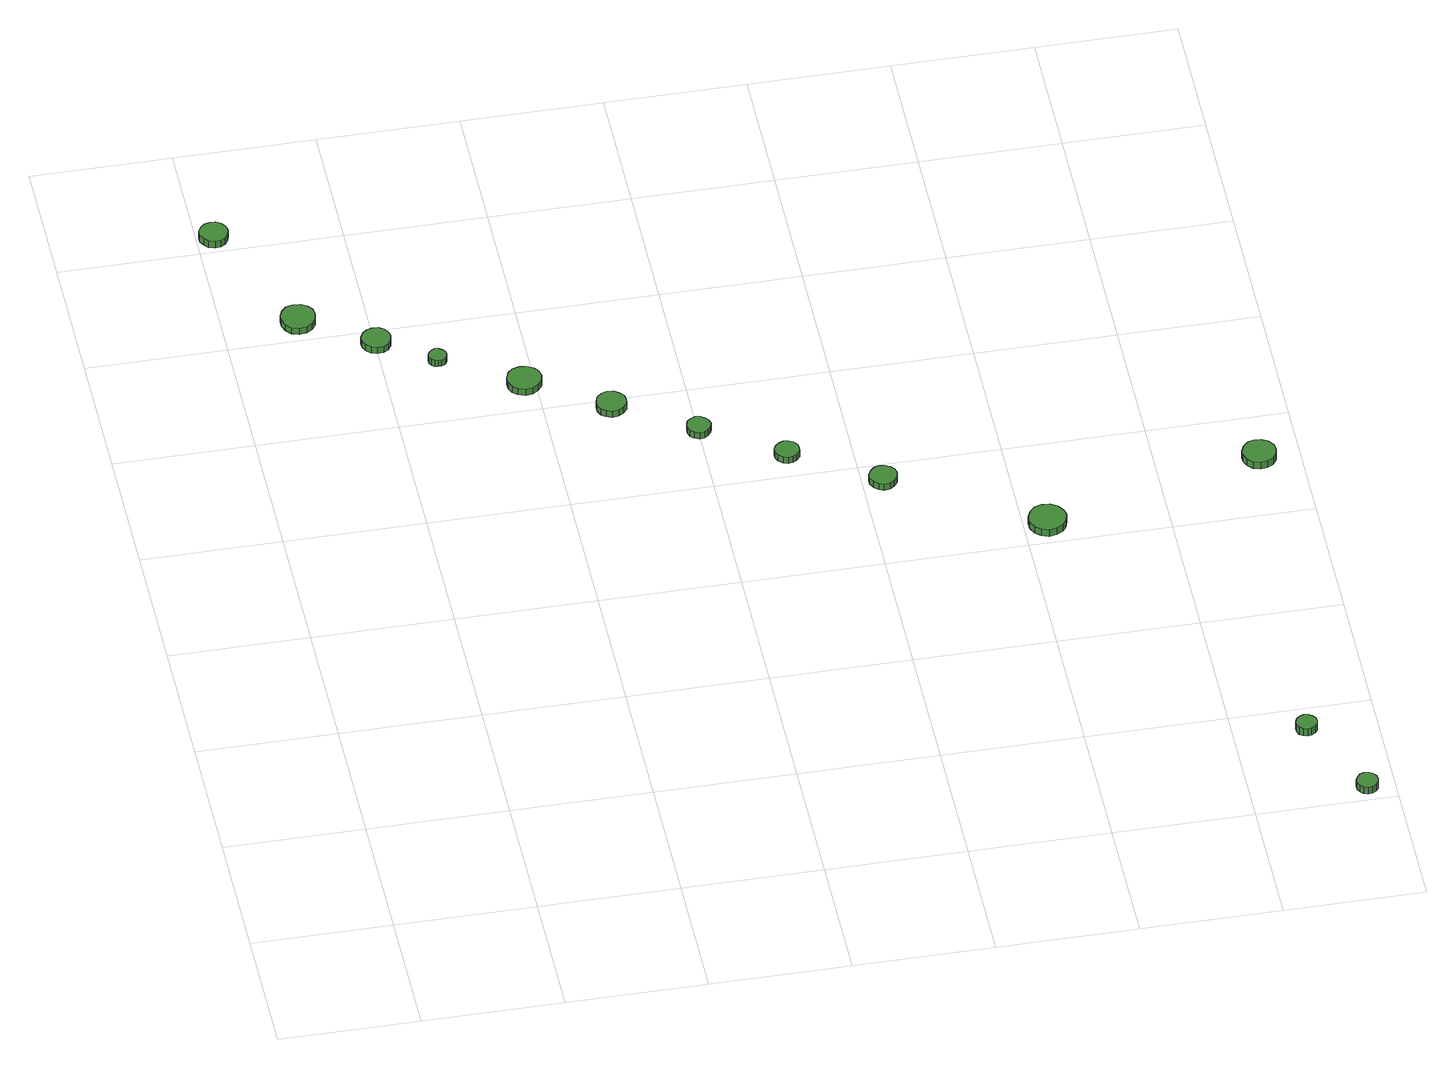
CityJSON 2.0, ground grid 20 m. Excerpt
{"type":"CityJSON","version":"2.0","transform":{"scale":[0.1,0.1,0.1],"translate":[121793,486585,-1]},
"CityObjects":{
"tree1":{"type":"SolitaryVegetationObject","attributes":{"function":"something"},"geometry":[{"type":"MultiSurface","lod":"1","boundaries":[[[0,1,2,3,4,5,6,7,8,9,10,11,12,13,14]],[[15,16,17,18,19,20,21,22,23,24,25,26,27,28,29]],[[0,29,28,1]],[[1,28,27,2]],[[2,27,26,3]],[[3,26,25,4]],[[4,25,24,5]],[[5,24,23,6]],[[6,23,22,7]],[[7,22,21,8]],[[8,21,20,9]],[[9,20,19,10]],[[10,19,18,11]],[[11,18,17,12]],[[12,17,16,13]],[[13,16,15,14]],[[14,15,29,0]]]}]},
"tree2":{"type":"SolitaryVegetationObject","attributes":{"function":"something"},"geometry":[{"type":"MultiSurface","lod":"1","boundaries":[[[30,31,32,33,34,35,36,37,38,39,40,41,42,43,44]],[[45,46,47,48,49,50,51,52,53,54,55,56,57,58,59]],[[30,59,58,31]],[[31,58,57,32]],[[32,57,56,33]],[[33,56,55,34]],[[34,55,54,35]],[[35,54,53,36]],[[36,53,52,37]],[[37,52,51,38]],[[38,51,50,39]],[[39,50,49,40]],[[40,49,48,41]],[[41,48,47,42]],[[42,47,46,43]],[[43,46,45,44]],[[44,45,59,30]]]}]},
"tree3":{"type":"SolitaryVegetationObject","attributes":{"function":"something"},"geometry":[{"type":"MultiSurface","lod":"1","boundaries":[[[60,61,62,63,64,65,66,67,68,69,70,71,72,73,74]],[[75,76,77,78,79,80,81,82,83,84,85,86,87,88,89]],[[60,89,88,61]],[[61,88,87,62]],[[62,87,86,63]],[[63,86,85,64]],[[64,85,84,65]],[[65,84,83,66]],[[66,83,82,67]],[[67,82,81,68]],[[68,81,80,69]],[[69,80,79,70]],[[70,79,78,71]],[[71,78,77,72]],[[72,77,76,73]],[[73,76,75,74]],[[74,75,89,60]]]}]},
"tree4":{"type":"SolitaryVegetationObject","attributes":{"function":"something"},"geometry":[{"type":"MultiSurface","lod":"1","boundaries":[[[90,91,92,93,94,95,96,97,98,99,100,101,102,103,104]],[[105,106,107,108,109,110,111,112,113,114,115,116,117,118,119]],[[90,119,118,91]],[[91,118,117,92]],[[92,117,116,93]],[[93,116,115,94]],[[94,115,114,95]],[[95,114,113,96]],[[96,113,112,97]],[[97,112,111,98]],[[98,111,110,99]],[[99,110,109,100]],[[100,109,108,101]],[[101,108,107,102]],[[102,107,106,103]],[[103,106,105,104]],[[104,105,119,90]]]}]},
"tree5":{"type":"SolitaryVegetationObject","attributes":{"function":"something"},"geometry":[{"type":"MultiSurface","lod":"1","boundaries":[[[120,121,122,123,124,125,126,127,128,129,130,131,132,133,134]],[[135,136,137,138,139,140,141,142,143,144,145,146,147,148,149]],[[120,149,148,121]],[[121,148,147,122]],[[122,147,146,123]],[[123,146,145,124]],[[124,145,144,125]],[[125,144,143,126]],[[126,143,142,127]],[[127,142,141,128]],[[128,141,140,129]],[[129,140,139,130]],[[130,139,138,131]],[[131,138,137,132]],[[132,137,136,133]],[[133,136,135,134]],[[134,135,149,120]]]}]},
"tree6":{"type":"SolitaryVegetationObject","attributes":{"function":"something"},"geometry":[{"type":"MultiSurface","lod":"1","boundaries":[[[150,151,152,153,154,155,156,157,158,159,160,161,162,163,164]],[[165,166,167,168,169,170,171,172,173,174,175,176,177,178,179]],[[150,179,178,151]],[[151,178,177,152]],[[152,177,176,153]],[[153,176,175,154]],[[154,175,174,155]],[[155,174,173,156]],[[156,173,172,157]],[[157,172,171,158]],[[158,171,170,159]],[[159,170,169,160]],[[160,169,168,161]],[[161,168,167,162]],[[162,167,166,163]],[[163,166,165,164]],[[164,165,179,150]]]}]},
"tree7":{"type":"SolitaryVegetationObject","attributes":{"function":"something"},"geometry":[{"type":"MultiSurface","lod":"1","boundaries":[[[180,181,182,183,184,185,186,187,188,189,190,191,192,193,194]],[[195,196,197,198,199,200,201,202,203,204,205,206,207,208,209]],[[180,209,208,181]],[[181,208,207,182]],[[182,207,206,183]],[[183,206,205,184]],[[184,205,204,185]],[[185,204,203,186]],[[186,203,202,187]],[[187,202,201,188]],[[188,201,200,189]],[[189,200,199,190]],[[190,199,198,191]],[[191,198,197,192]],[[192,197,196,193]],[[193,196,195,194]],[[194,195,209,180]]]}]},
"tree8":{"type":"SolitaryVegetationObject","attributes":{"function":"something"},"geometry":[{"type":"MultiSurface","lod":"1","boundaries":[[[210,211,212,213,214,215,216,217,218,219,220,221,222,223,224]],[[225,226,227,228,229,230,231,232,233,234,235,236,237,238,239]],[[210,239,238,211]],[[211,238,237,212]],[[212,237,236,213]],[[213,236,235,214]],[[214,235,234,215]],[[215,234,233,216]],[[216,233,232,217]],[[217,232,231,218]],[[218,231,230,219]],[[219,230,229,220]],[[220,229,228,221]],[[221,228,227,222]],[[222,227,226,223]],[[223,226,225,224]],[[224,225,239,210]]]}]},
"tree9":{"type":"SolitaryVegetationObject","attributes":{"function":"something"},"geometry":[{"type":"MultiSurface","lod":"1","boundaries":[[[240,241,242,243,244,245,246,247,248,249,250,251,252,253,254]],[[255,256,257,258,259,260,261,262,263,264,265,266,267,268,269]],[[240,269,268,241]],[[241,268,267,242]],[[242,267,266,243]],[[243,266,265,244]],[[244,265,264,245]],[[245,264,263,246]],[[246,263,262,247]],[[247,262,261,248]],[[248,261,260,249]],[[249,260,259,250]],[[250,259,258,251]],[[251,258,257,252]],[[252,257,256,253]],[[253,256,255,254]],[[254,255,269,240]]]}]},
"tree10":{"type":"SolitaryVegetationObject","attributes":{"function":"something"},"geometry":[{"type":"MultiSurface","lod":"1","boundaries":[[[270,271,272,273,274,275,276,277,278,279,280,281,282,283,284]],[[285,286,287,288,289,290,291,292,293,294,295,296,297,298,299]],[[270,299,298,271]],[[271,298,297,272]],[[272,297,296,273]],[[273,296,295,274]],[[274,295,294,275]],[[275,294,293,276]],[[276,293,292,277]],[[277,292,291,278]],[[278,291,290,279]],[[279,290,289,280]],[[280,289,288,281]],[[281,288,287,282]],[[282,287,286,283]],[[283,286,285,284]],[[284,285,299,270]]]}]},
"tree11":{"type":"SolitaryVegetationObject","attributes":{"function":"something"},"geometry":[{"type":"MultiSurface","lod":"1","boundaries":[[[300,301,302,303,304,305,306,307,308,309,310,311,312,313,314]],[[315,316,317,318,319,320,321,322,323,324,325,326,327,328,329]],[[300,329,328,301]],[[301,328,327,302]],[[302,327,326,303]],[[303,326,325,304]],[[304,325,324,305]],[[305,324,323,306]],[[306,323,322,307]],[[307,322,321,308]],[[308,321,320,309]],[[309,320,319,310]],[[310,319,318,311]],[[311,318,317,312]],[[312,317,316,313]],[[313,316,315,314]],[[314,315,329,300]]]}]},
"tree12":{"type":"SolitaryVegetationObject","attributes":{"function":"something"},"geometry":[{"type":"MultiSurface","lod":"1","boundaries":[[[330,331,332,333,334,335,336,337,338,339,340,341,342,343,344]],[[345,346,347,348,349,350,351,352,353,354,355,356,357,358,359]],[[330,359,358,331]],[[331,358,357,332]],[[332,357,356,333]],[[333,356,355,334]],[[334,355,354,335]],[[335,354,353,336]],[[336,353,352,337]],[[337,352,351,338]],[[338,351,350,339]],[[339,350,349,340]],[[340,349,348,341]],[[341,348,347,342]],[[342,347,346,343]],[[343,346,345,344]],[[344,345,359,330]]]}]},
"tree13":{"type":"SolitaryVegetationObject","attributes":{"function":"something"},"geometry":[{"type":"MultiSurface","lod":"1","boundaries":[[[360,361,362,363,364,365,366,367,368,369,370,371,372,373,374]],[[375,376,377,378,379,380,381,382,383,384,385,386,387,388,389]],[[360,389,388,361]],[[361,388,387,362]],[[362,387,386,363]],[[363,386,385,364]],[[364,385,384,365]],[[365,384,383,366]],[[366,383,382,367]],[[367,382,381,368]],[[368,381,380,369]],[[369,380,379,370]],[[370,379,378,371]],[[371,378,377,372]],[[372,377,376,373]],[[373,376,375,374]],[[374,375,389,360]]]}]}
},
"vertices":[
[44,1428,20],[42,1437,20],[37,1443,20],[30,1448,20],[22,1448,20],[14,1446,20],[8,1440,20],[4,1433,20],[4,1424,20],[8,1417,20],[14,1411,20],[22,1408,20],[30,1409,20],[37,1413,20],[42,1420,20],[42,1420,8],[37,1413,8],[30,1409,8],[22,1408,8],[14,1411,8],[8,1417,8],[4,1424,8],[4,1433,8],[8,1440,8],[14,1446,8],[22,1448,8],[30,1448,8],[37,1443,8],[42,1437,8],[44,1428,8],
[129,1238,19],[127,1248,19],[121,1256,19],[112,1261,19],[102,1262,19],[92,1259,19],[85,1252,19],[81,1243,19],[81,1233,19],[85,1223,19],[92,1216,19],[102,1213,19],[112,1214,19],[121,1219,19],[127,1228,19],[127,1228,8],[121,1219,8],[112,1214,8],[102,1213,8],[92,1216,8],[85,1223,8],[81,1233,8],[81,1243,8],[85,1252,8],[92,1259,8],[102,1262,8],[112,1261,8],[121,1256,8],[127,1248,8],[129,1238,8],
[222,1175,19],[220,1183,19],[215,1190,19],[208,1194,19],[199,1195,19],[191,1192,19],[185,1187,19],[181,1179,19],[181,1170,19],[185,1163,19],[191,1157,19],[199,1154,19],[208,1155,19],[215,1159,19],[220,1166,19],[220,1166,8],[215,1159,8],[208,1155,8],[199,1154,8],[191,1157,8],[185,1163,8],[181,1170,8],[181,1179,8],[185,1187,8],[191,1192,8],[199,1195,8],[208,1194,8],[215,1190,8],[220,1183,8],[222,1175,8],
[290,1124,19],[289,1129,19],[286,1133,19],[281,1136,19],[276,1137,19],[271,1135,19],[267,1131,19],[265,1127,19],[265,1121,19],[267,1117,19],[271,1113,19],[276,1112,19],[281,1112,19],[286,1115,19],[289,1119,19],[289,1119,8],[286,1115,8],[281,1112,8],[276,1112,8],[271,1113,8],[267,1117,8],[265,1121,8],[265,1127,8],[267,1131,8],[271,1135,8],[276,1137,8],[281,1136,8],[286,1133,8],[289,1129,8],[290,1124,8],
[409,1055,19],[407,1065,19],[401,1073,19],[392,1078,19],[382,1079,19],[372,1076,19],[365,1070,19],[361,1060,19],[361,1050,19],[365,1041,19],[372,1035,19],[382,1031,19],[392,1033,19],[401,1038,19],[407,1046,19],[407,1046,8],[401,1038,8],[392,1033,8],[382,1031,8],[372,1035,8],[365,1041,8],[361,1050,8],[361,1060,8],[365,1070,8],[372,1076,8],[382,1079,8],[392,1078,8],[401,1073,8],[407,1065,8],[409,1055,8],
[513,986,19],[512,994,19],[506,1001,19],[499,1006,19],[490,1007,19],[482,1004,19],[475,998,19],[472,990,19],[472,981,19],[475,973,19],[482,968,19],[490,965,19],[499,966,19],[506,970,19],[512,977,19],[512,977,8],[506,970,8],[499,966,8],[490,965,8],[482,968,8],[475,973,8],[472,981,8],[472,990,8],[475,998,8],[482,1004,8],[490,1007,8],[499,1006,8],[506,1001,8],[512,994,8],[513,986,8],
[618,916,19],[616,923,19],[612,928,19],[606,932,19],[599,933,19],[592,930,19],[587,926,19],[585,920,19],[585,913,19],[587,906,19],[592,902,19],[599,899,19],[606,900,19],[612,904,19],[616,909,19],[616,909,8],[612,904,8],[606,900,8],[599,899,8],[592,902,8],[587,906,8],[585,913,8],[585,920,8],[587,926,8],[592,930,8],[599,933,8],[606,932,8],[612,928,8],[616,923,8],[618,916,8],
[727,844,19],[726,851,19],[721,857,19],[715,860,19],[708,861,19],[702,859,19],[696,854,19],[693,848,19],[693,841,19],[696,834,19],[702,829,19],[708,827,19],[715,828,19],[721,831,19],[726,837,19],[726,837,8],[721,831,8],[715,828,8],[708,827,8],[702,829,8],[696,834,8],[693,841,8],[693,848,8],[696,854,8],[702,859,8],[708,861,8],[715,860,8],[721,857,8],[726,851,8],[727,844,8],
[849,768,19],[847,776,19],[842,782,19],[835,786,19],[827,787,19],[820,785,19],[814,779,19],[810,772,19],[810,764,19],[814,756,19],[820,751,19],[827,748,19],[835,749,19],[842,753,19],[847,760,19],[847,760,8],[842,753,8],[835,749,8],[827,748,8],[820,751,8],[814,756,8],[810,764,8],[810,772,8],[814,779,8],[820,785,8],[827,787,8],[835,786,8],[842,782,8],[847,776,8],[849,768,8],
[1059,633,26],[1056,643,26],[1050,652,26],[1040,658,26],[1029,659,26],[1019,656,26],[1011,648,26],[1006,638,26],[1006,627,26],[1011,617,26],[1019,610,26],[1029,606,26],[1040,608,26],[1050,613,26],[1056,622,26],[1056,622,14],[1050,613,14],[1040,608,14],[1029,606,14],[1019,610,14],[1011,617,14],[1006,627,14],[1006,638,14],[1011,648,14],[1019,656,14],[1029,659,14],[1040,658,14],[1050,652,14],[1056,643,14],[1059,633,14],
[1314,147,32],[1313,153,32],[1309,158,32],[1304,161,32],[1298,162,32],[1292,160,32],[1287,156,32],[1285,150,32],[1285,144,32],[1287,138,32],[1292,134,32],[1298,132,32],[1304,133,32],[1309,136,32],[1313,141,32],[1313,141,19],[1309,136,19],[1304,133,19],[1298,132,19],[1292,134,19],[1287,138,19],[1285,144,19],[1285,150,19],[1287,156,19],[1292,160,19],[1298,162,19],[1304,161,19],[1309,158,19],[1313,153,19],[1314,147,19],
[1374,17,29],[1373,24,29],[1369,29,29],[1364,32,29],[1357,33,29],[1351,31,29],[1347,26,29],[1344,21,29],[1344,14,29],[1347,9,29],[1351,4,29],[1357,2,29],[1364,3,29],[1369,6,29],[1373,11,29],[1373,11,17],[1369,6,17],[1364,3,17],[1357,2,17],[1351,4,17],[1347,9,17],[1344,14,17],[1344,21,17],[1347,26,17],[1351,31,17],[1357,33,17],[1364,32,17],[1369,29,17],[1373,24,17],[1374,17,17],
[1365,707,29],[1363,717,29],[1357,725,29],[1348,730,29],[1339,731,29],[1329,728,29],[1322,721,29],[1318,712,29],[1318,703,29],[1322,694,29],[1329,687,29],[1339,684,29],[1348,685,29],[1357,690,29],[1363,698,29],[1363,698,17],[1357,690,17],[1348,685,17],[1339,684,17],[1329,687,17],[1322,694,17],[1318,703,17],[1318,712,17],[1322,721,17],[1329,728,17],[1339,731,17],[1348,730,17],[1357,725,17],[1363,717,17],[1365,707,17]
]}
